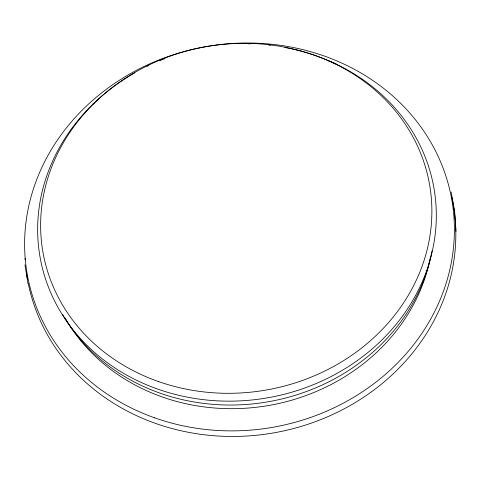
<?xml version="1.0" encoding="UTF-8"?>
<svg xmlns="http://www.w3.org/2000/svg" width="480" height="480" viewBox="0 0 480 480"><rect width="100%" height="100%" fill="white"/><g stroke="black" fill="none" stroke-linecap="round" stroke-linejoin="round"><path stroke-width="0.72" d="M451.182 192.06L454.548 210.942M24.96 264.816L28.014 283.728M454.716 212.058L456 231.42M451.95 197.736A216.15 194.286 -9.9 0 1 280.188 431.658A216.15 194.286 -9.9 0 1 28.326 283.716M27.492 279.384A216.15 194.286 -9.9 0 1 26.358 272.142M25.122 259.8A216.15 194.286 -9.9 0 1 25.038 258.354M92.592 104.436A216.15 194.286 -9.9 0 1 94.224 103.008M96.972 100.662A216.15 194.286 -9.9 0 1 98.646 99.276M327.336 60.396A216.15 194.286 -9.9 0 1 336.084 63.816M432.036 250.866A197.424 176.304 -9.9 0 1 267.936 401.814A197.424 176.304 -9.9 0 1 62.76 314.724M430.62 256.194A195.06 174.72 -9.9 0 1 267.792 405.636A195.06 174.72 -9.9 0 1 65.178 318.012M284.802 47.478A199.95 177.984 -9.9 0 1 411.348 302.832A199.95 177.984 -9.9 0 1 98.292 355.626A199.95 177.984 -9.9 0 1 134.892 72.756M146.976 66.372A199.95 177.984 -9.9 0 1 148.272 65.748M159.588 60.702A199.95 177.984 -9.9 0 1 165.024 58.542M248.556 43.848A199.95 177.984 -9.9 0 1 250.008 43.878M268.83 45.12A199.95 177.984 -9.9 0 1 270.288 45.288M154.65 417.834A215.526 193.242 -9.9 0 0 452.916 207.06A215.526 193.242 -9.9 0 0 110.946 85.938A215.526 193.242 -9.9 0 0 154.65 417.834M158.304 381.492A196.242 174.306 -9.9 0 0 430.614 191.478A196.242 174.306 -9.9 0 0 119.844 81.978A196.242 174.306 -9.9 0 0 158.304 381.492"/></g></svg>
